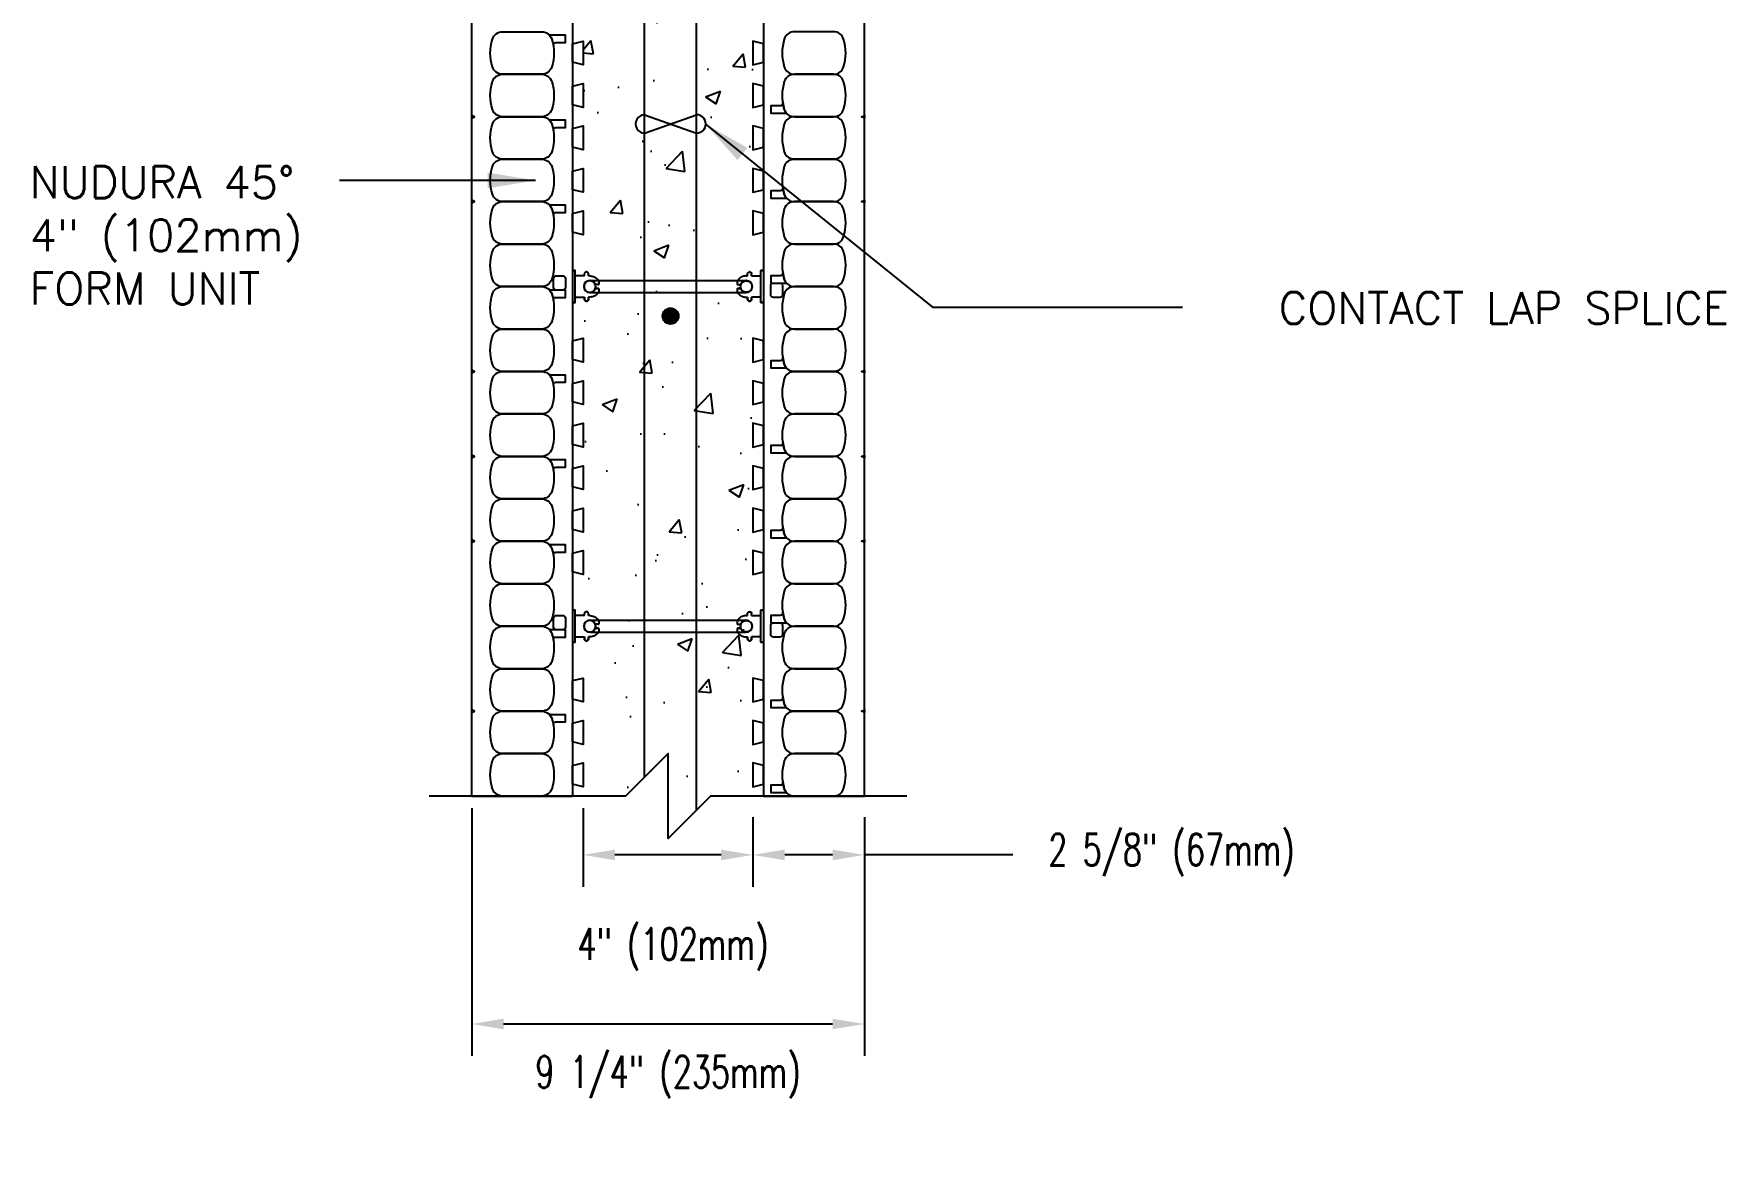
# Model space of a CAD drawing. Header units: inches. Extents: x 433.7 to 473.7, y 51.7 to 106.1.
# Drawn here: x 433.77 to 473.64, y 51.71 to 78.03 of the extents above; entities that cross this region are included whole.
import ezdxf

# ---------------------------------------------------------------- set-up
doc = ezdxf.new("R2010")
doc.units = ezdxf.units.IN
doc.header["$MEASUREMENT"] = 0
for name, color, linetype in [('DIM', 4, 'Continuous'), ('HATCH', 12, 'Continuous'), ('line25', 2, 'Continuous'), ('LINE3', 3, 'Continuous'), ('LINE50', 5, 'Continuous'), ('LINE9', 9, 'Continuous'), ('TEXT', 4, 'Continuous')]:
    doc.layers.add(name, color=color, linetype=linetype)
doc.styles.add('DIM', font='romans.shx', dxfattribs={"width": 0.7})
doc.styles.add('ROMANS', font='romans.shx', dxfattribs={"height": 0.75})
doc.dimstyles.new('ext_12', dxfattribs={"dimscale": 12, "dimtxt": 0.09375, "dimasz": 0.09375, "dimexe": 0.09375, "dimexo": 0.0625, "dimgap": 0.0625, "dimtad": 1, "dimzin": 3, "dimdsep": 46, "dimlunit": 4, "dimtxsty": 'DIM', "dimcen": 0.09, "dimdle": 0.09375, "dimclrt": 4, "dimadec": 0, "dimazin": 0, "dimtfac": 1, "dimtmove": 2, "dimatfit": 3, "dimfxl": 0, "dimfrac": 2, "dimtolj": 1, "dimtzin": 0, "dimarcsym": 0})
doc.dimstyles.new('ext_8', dxfattribs={"dimscale": 8, "dimtxt": 0.09375, "dimasz": 0.09375, "dimexe": 0.09375, "dimexo": 0.0625, "dimgap": 0.0625, "dimtad": 1, "dimdec": 3, "dimzin": 3, "dimdsep": 46, "dimlunit": 4, "dimtxsty": 'DIM', "dimcen": 0.09, "dimdle": 0.09375, "dimclrt": 4, "dimadec": 0, "dimazin": 0, "dimtfac": 1, "dimtdec": 3, "dimtmove": 2, "dimatfit": 3, "dimfxl": 0, "dimfrac": 2, "dimtolj": 1, "dimtzin": 0, "dimarcsym": 0})

# ---------------------------------------------------------------- blocks, each defined once
blk = doc.blocks.new('*D19')
at = {"layer": 'Defpoints', "color": 0}
for p in [(444.087, 60.294), (453.337, 60.075), (453.337, 54.708)]:
    blk.add_point(p, dxfattribs=at)
at = {"layer": 'DIM', "color": 0, "lineweight": -2}
for p, q in [((444.087, 59.794), (444.087, 53.958)), ((453.337, 59.575), (453.337, 53.958)), ((444.837, 54.708), (452.587, 54.708))]:
    blk.add_line(p, q, dxfattribs=at)
at = {"layer": 'DIM', "color": 0}
for points in [[(444.837, 54.833), (444.837, 54.583), (444.087, 54.708)], [(452.587, 54.833), (452.587, 54.583), (453.337, 54.708)]]:
    blk.add_solid(points, dxfattribs=at)
at = {"layer": 'DIM', "color": 4, "insert": (448.712, 53.458), "char_height": 0.75, "attachment_point": 5, "rotation": 0.0001, "style": 'DIM'}
blk.add_mtext('\\A1;9 1/4" (235mm)', dxfattribs=at)
blk = doc.blocks.new('*D20')
at = {"layer": 'Defpoints', "color": 0}
for p in [(450.712, 60.075), (453.337, 60.075), (450.712, 58.69)]:
    blk.add_point(p, dxfattribs=at)
at = {"layer": 'DIM', "color": 0, "lineweight": -2}
for p, q in [((450.712, 59.575), (450.712, 57.94)), ((453.337, 59.575), (453.337, 57.94)), ((452.587, 58.69), (451.462, 58.69)), ((456.836, 58.69), (453.337, 58.69))]:
    blk.add_line(p, q, dxfattribs=at)
at = {"layer": 'DIM', "color": 0}
for points in [[(451.462, 58.815), (451.462, 58.565), (450.712, 58.69)], [(452.587, 58.815), (452.587, 58.565), (453.337, 58.69)]]:
    blk.add_solid(points, dxfattribs=at)
at = {"layer": 'DIM', "color": 4, "insert": (460.573, 58.69), "char_height": 0.75, "attachment_point": 5, "rotation": 0.0001, "style": 'DIM'}
blk.add_mtext('\\A1;2 5/8" (67mm)', dxfattribs=at)
blk = doc.blocks.new('*D21')
at = {"layer": 'Defpoints', "color": 0}
for p in [(446.712, 60.294), (450.712, 60.075), (446.712, 58.69)]:
    blk.add_point(p, dxfattribs=at)
at = {"layer": 'DIM', "color": 0, "lineweight": -2}
for p, q in [((446.712, 59.794), (446.712, 57.94)), ((450.712, 59.575), (450.712, 57.94)), ((449.962, 58.69), (447.462, 58.69))]:
    blk.add_line(p, q, dxfattribs=at)
at = {"layer": 'DIM', "color": 0}
for points in [[(447.462, 58.815), (447.462, 58.565), (446.712, 58.69)], [(449.962, 58.815), (449.962, 58.565), (450.712, 58.69)]]:
    blk.add_solid(points, dxfattribs=at)
at = {"layer": 'DIM', "color": 4, "insert": (448.829, 56.468), "char_height": 0.75, "attachment_point": 5, "rotation": 0.0001, "style": 'DIM'}
blk.add_mtext('\\A1;4" (102mm)', dxfattribs=at)
blk = doc.blocks.new('WEB4_CENTRE_TOP')
for p, q in [((-0.141, 0), (-0.141, 3.688)), ((0.141, 0), (0.141, 3.688))]:
    blk.add_line(p, q)
for centre in [(0, 3.688), (0, 0)]:
    blk.add_circle(centre, 0.141)
blk = doc.blocks.new('Connector')
at = {"layer": 'LINE9'}
for p, q in [((0.062, -0.375), (0.062, 0.375)), ((0.281, 0.25), (0.062, 0.25))]:
    blk.add_line(p, q, dxfattribs=at)
for points, weights in [([(0.007, 0.375), (0.004, 0.375), (0, 0.375)], [1, 0.972587069138, 0.950305488115]), ([(0.327, 0.343), (0.308, 0.343), (0.281, 0.317), (0.281, 0.297)], [1, 0.85355339, 0.85355339, 1]), ([(0.328, 0.343), (0.327, 0.343), (0.327, 0.343)], [1, 0.70710678, 1]), ([(0.375, 0.297), (0.375, 0.317), (0.348, 0.343), (0.329, 0.343)], [1, 0.85355339, 0.85355339, 1]), ([(0.406, 0.25), (0.546, 0.25), (0.619, 0.131)], [0.958404415409, 0.794674173519, 0.864651571113]), ([(0.619, 0.052), (0.612, 0.049), (0.604, 0.049)], [0.83615024178, 0.892081430621, 1]), ([(0, -0.375), (0.004, -0.375), (0.007, -0.375)], [0.950305488115, 0.972587069138, 1]), ([(0.281, -0.297), (0.281, -0.317), (0.308, -0.343), (0.327, -0.343)], [1, 0.85355339, 0.85355339, 1]), ([(0.327, -0.343), (0.281, -0.343), (0.281, -0.297)], [1, 0.70710678, 1]), ([(0.329, -0.343), (0.348, -0.343), (0.375, -0.317), (0.375, -0.297)], [1, 0.85355339, 0.85355339, 1]), ([(0.375, -0.297), (0.375, -0.343), (0.329, -0.343)], [1, 0.70710678, 1]), ([(0.619, -0.131), (0.546, -0.25), (0.406, -0.25)], [0.864651574428, 0.794674169686, 0.958404415195]), ([(0.604, -0.049), (0.612, -0.049), (0.619, -0.052)], [1, 0.89208144177, 0.836150253337])]:
    blk.add_rational_spline(points, weights, degree=2, dxfattribs=at)
for points, degree in [([(0, 0.375), (0.002, 0.375), (0.005, 0.375), (0.007, 0.375)], 3), ([(0.007, 0.375), (0.021, 0.375), (0.051, 0.375), (0.062, 0.375), (0.062, 0.375)], 3), ([(0.281, 0.25), (0.281, 0.297)], 1), ([(0.327, 0.343), (0.327, 0.343), (0.328, 0.343), (0.328, 0.343)], 3), ([(0.328, 0.343), (0.329, 0.343), (0.329, 0.343), (0.329, 0.343)], 3), ([(0.375, 0.25), (0.375, 0.297)], 1), ([(0.406, 0.25), (0.375, 0.25)], 1), ([(0.406, 0.25), (0.406, 0.25)], 1), ([(0.406, 0.25), (0.406, 0.25)], 1), ([(0.406, 0.25), (0.406, 0.25)], 1), ([(0.406, 0.25), (0.406, 0.25)], 1), ([(0.406, 0.25), (0.406, 0.25)], 1), ([(0.406, 0.25), (0.406, 0.25)], 1), ([(0.406, 0.25), (0.406, 0.25)], 1), ([(0.406, 0.25), (0.406, 0.25)], 1), ([(0.406, 0.25), (0.406, 0.25)], 1), ([(0.406, 0.25), (0.406, 0.25)], 1), ([(0.406, 0.25), (0.406, 0.25)], 1), ([(0.406, 0.25), (0.406, 0.25)], 1), ([(0.406, 0.25), (0.406, 0.25)], 1), ([(0.406, 0.25), (0.406, 0.25)], 1), ([(0.406, 0.25), (0.406, 0.25)], 1), ([(0.406, 0.25), (0.406, 0.25)], 1), ([(0.406, 0.25), (0.406, 0.25)], 1), ([(0.406, 0.25), (0.406, 0.25)], 1), ([(0.406, 0.25), (0.406, 0.25)], 1), ([(0.406, 0.25), (0.406, 0.25)], 1), ([(0.406, 0.25), (0.406, 0.25)], 1), ([(0.406, 0.25), (0.406, 0.25)], 1), ([(0.406, 0.25), (0.406, 0.25)], 1), ([(0.406, 0.25), (0.406, 0.25)], 1), ([(0.604, 0.049), (0.532, 0.049)], 1), ([(0.532, 0.049), (0.532, 0.049)], 1), ([(0.532, 0.049), (0.532, 0.049)], 1), ([(0.532, 0.049), (0.532, 0.049)], 1), ([(0.532, 0.049), (0.532, 0.049)], 1), ([(0.532, 0.049), (0.532, 0.049)], 1), ([(0.532, 0.049), (0.532, 0.049)], 1), ([(0.532, 0.049), (0.532, 0.049)], 1), ([(0.532, 0.049), (0.532, 0.049)], 1), ([(0.532, 0.049), (0.532, 0.049)], 1), ([(0.532, 0.049), (0.532, 0.049)], 1), ([(0.604, 0.049), (0.609, 0.049), (0.614, 0.05), (0.619, 0.052)], 3), ([(0.604, 0.049), (0.604, 0.049)], 1), ([(0.604, 0.049), (0.604, 0.049)], 1), ([(0.604, 0.049), (0.604, 0.049)], 1), ([(0.604, 0.049), (0.604, 0.049)], 1), ([(0.619, 0.131), (0.619, 0.052)], 1), ([(0.619, 0.131), (0.619, 0.131)], 1), ([(0.619, 0.131), (0.619, 0.131)], 1), ([(0.619, 0.131), (0.619, 0.131)], 1), ([(0.619, 0.131), (0.619, 0.131)], 1), ([(0.007, -0.375), (0.005, -0.375), (0.002, -0.375), (0, -0.375)], 3), ([(0.062, -0.375), (0.062, -0.375), (0.051, -0.375), (0.021, -0.375), (0.007, -0.375)], 3), ([(0.062, -0.25), (0.281, -0.25)], 1), ([(0.281, -0.297), (0.281, -0.25)], 1), ([(0.281, -0.25), (0.281, -0.297)], 1), ([(0.328, -0.343), (0.328, -0.343), (0.327, -0.343), (0.327, -0.343)], 3), ([(0.329, -0.343), (0.329, -0.343), (0.329, -0.343), (0.328, -0.343)], 3), ([(0.375, -0.25), (0.375, -0.297)], 1), ([(0.375, -0.297), (0.375, -0.25)], 1), ([(0.406, -0.25), (0.375, -0.25)], 1), ([(0.406, -0.25), (0.406, -0.25)], 1), ([(0.406, -0.25), (0.406, -0.25)], 1), ([(0.406, -0.25), (0.406, -0.25)], 1), ([(0.406, -0.25), (0.406, -0.25)], 1), ([(0.406, -0.25), (0.406, -0.25)], 1), ([(0.406, -0.25), (0.406, -0.25)], 1), ([(0.406, -0.25), (0.406, -0.25)], 1), ([(0.406, -0.25), (0.406, -0.25)], 1), ([(0.406, -0.25), (0.406, -0.25)], 1), ([(0.406, -0.25), (0.406, -0.25)], 1), ([(0.406, -0.25), (0.406, -0.25)], 1), ([(0.532, -0.049), (0.604, -0.049)], 1), ([(0.604, -0.049), (0.58, -0.049), (0.556, -0.049), (0.532, -0.049)], 3), ([(0.532, -0.049), (0.532, -0.049)], 1), ([(0.532, -0.049), (0.532, -0.049)], 1), ([(0.532, -0.049), (0.532, -0.049)], 1), ([(0.532, -0.049), (0.532, -0.049)], 1), ([(0.619, -0.052), (0.614, -0.05), (0.609, -0.049), (0.604, -0.049)], 3), ([(0.604, -0.049), (0.604, -0.049)], 1), ([(0.604, -0.049), (0.604, -0.049)], 1), ([(0.604, -0.049), (0.604, -0.049)], 1), ([(0.604, -0.049), (0.604, -0.049)], 1), ([(0.604, -0.049), (0.604, -0.049)], 1), ([(0.604, -0.049), (0.604, -0.049)], 1), ([(0.604, -0.049), (0.604, -0.049)], 1), ([(0.604, -0.049), (0.604, -0.049)], 1), ([(0.619, -0.052), (0.619, -0.131)], 1), ([(0.619, -0.131), (0.619, -0.131)], 1), ([(0.619, -0.131), (0.619, -0.131)], 1), ([(0.619, -0.131), (0.619, -0.131)], 1), ([(0.619, -0.131), (0.619, -0.131)], 1)]:
    blk.add_open_spline(points, degree=degree, dxfattribs=at)
for points, weights, knots in [([(0.062, 0.375), (0.062, 0.375), (0.046, 0.375), (0.03, 0.375), (0.007, 0.375)], [0.868718858569, 0.861102746415, 1, 0.861102734288, 0.868718859898], [0, 0, 0, 0.5, 0.5, 1, 1, 1]), ([(0.532, 0.049), (0.472, 0.203), (0.333, 0.113), (0.157, 0), (0.333, -0.113), (0.472, -0.203), (0.532, -0.049)], [0.899508922286, 0.599718215298, 1, 0.54226024, 1, 0.599718224335, 0.899508908749], [0, 0, 0, 0.318112, 0.318112, 0.681888, 0.681888, 1, 1, 1]), ([(0.007, -0.375), (0.03, -0.375), (0.046, -0.375), (0.062, -0.375), (0.062, -0.375)], [0.868718859319, 0.861102739573, 1, 0.861102742958, 0.868718858948], [0, 0, 0, 0.5, 0.5, 1, 1, 1])]:
    blk.add_rational_spline(points, weights, degree=2, knots=knots, dxfattribs=at)

msp = doc.modelspace()

# ---------------------------------------------------------------- hatches: boundary and pattern name
at = {"layer": 'HATCH'}
h = msp.add_hatch(dxfattribs=at)
h.set_pattern_fill('AR-CONC', color=256, scale=0.5, style=0)
h.set_pattern_definition([(50, (-31.0315, 8.3636), (3.586301, -0.31376), [0.375, -4.125]), (355, (-31.0315, 8.3636), (-0.693757, 3.76096), [0.3, -3.3]), (100.4514, (-30.7327, 8.3374), (2.892547, 3.447198), [0.3187, -3.50571]), (46.1842, (-31.0315, 9.3636), (5.336205, -0.827595), [0.5625, -6.1875]), (96.6356, (-30.587, 9.2946), (4.673314, 4.87059), [0.47805, -5.258565]), (351.1842, (-31.0315, 9.3636), (4.67331, 4.87059), [0.45, -4.95]), (21, (-30.5315, 9.1136), (2.984535, -2.013094), [0.375, -4.125]), (326, (-30.5315, 9.1136), (1.216577, 3.62575), [0.3, -3.3]), (71.4514, (-30.2828, 8.9458), (4.201113, 1.612652), [0.3187, -3.50571]), (37.5, (-31.0315, 8.3636), (0.0607993, 1.6644693), [0, -3.26, 0, -3.35, 0, -3.3125]), (7.5, (-31.0315, 8.3636), (1.315348, 1.9720586), [0, -1.91, 0, -3.185, 0, -1.2625]), (327.5, (-32.1465, 8.3636), (2.6691122, -0.1127744), [0, -1.25, 0, -3.9, 0, -5.175]), (317.5, (-32.6465, 8.3636), (2.915931, 0.500525), [0, -1.625, 0, -2.59, 0, -3.675])])
h.paths.add_polyline_path([(467.532, 100.6817), (466.8249, 101.3889), (465.4107, 101.3889), (466.8249, 102.8031), (465.4107, 102.8031), (464.7036, 103.5102), (446.7122, 85.5188), (446.7122, 60.0751), (447.7122, 60.0751), (448.7122, 61.0751), (448.7122, 59.0751), (449.7122, 60.0751), (450.7122, 60.0751), (450.7122, 83.8619)])
at = {"layer": 'LINE3'}
msp.add_hatch(color=256, dxfattribs=at).paths.add_polyline_path([(448.5842, 71.3798, 1), (448.9592, 71.3798, 1)])

# ---------------------------------------------------------------- linework, layer by layer
at = {"layer": 'line25'}
for p, q in [((446.4622, 84.7939), (446.4622, 60.0751)), ((450.9622, 82.93), (450.9622, 60.0751)), ((448.1598, 76.1204), (449.3856, 75.6906)), ((448.1598, 75.6906), (449.3856, 76.1204))]:
    msp.add_line(p, q, dxfattribs=at)
for points in [[(446.4622, 77.794), (446.7122, 77.8563), (446.7122, 77.294), (446.4622, 77.3563)], [(450.9622, 77.794), (450.7122, 77.8563), (450.7122, 77.294), (450.9622, 77.3563)], [(446.4622, 76.794), (446.7122, 76.8563), (446.7122, 76.294), (446.4622, 76.3563)], [(450.9622, 76.794), (450.7122, 76.8563), (450.7122, 76.294), (450.9622, 76.3563)], [(446.4622, 75.794), (446.7122, 75.8563), (446.7122, 75.294), (446.4622, 75.3563)], [(450.9622, 75.794), (450.7122, 75.8563), (450.7122, 75.294), (450.9622, 75.3563)], [(446.4622, 74.794), (446.7122, 74.8563), (446.7122, 74.294), (446.4622, 74.3563)], [(450.9622, 74.794), (450.7122, 74.8563), (450.7122, 74.294), (450.9622, 74.3563)], [(446.4622, 73.794), (446.7122, 73.8563), (446.7122, 73.294), (446.4622, 73.3563)], [(450.9622, 73.794), (450.7122, 73.8563), (450.7122, 73.294), (450.9622, 73.3563)], [(446.4622, 70.794), (446.7122, 70.8563), (446.7122, 70.294), (446.4622, 70.3563)], [(450.9622, 70.794), (450.7122, 70.8563), (450.7122, 70.294), (450.9622, 70.3563)], [(446.4622, 69.794), (446.7122, 69.8563), (446.7122, 69.294), (446.4622, 69.3563)], [(450.9622, 69.794), (450.7122, 69.8563), (450.7122, 69.294), (450.9622, 69.3563)], [(446.4622, 68.794), (446.7122, 68.8563), (446.7122, 68.294), (446.4622, 68.3563)], [(450.9622, 68.794), (450.7122, 68.8563), (450.7122, 68.294), (450.9622, 68.3563)], [(446.4622, 67.794), (446.7122, 67.8563), (446.7122, 67.294), (446.4622, 67.3563)], [(450.9622, 67.794), (450.7122, 67.8563), (450.7122, 67.294), (450.9622, 67.3563)], [(446.4622, 66.794), (446.7122, 66.8563), (446.7122, 66.294), (446.4622, 66.3563)], [(450.9622, 66.794), (450.7122, 66.8563), (450.7122, 66.294), (450.9622, 66.3563)], [(446.4622, 65.794), (446.7122, 65.8563), (446.7122, 65.294), (446.4622, 65.3563)], [(450.9622, 65.794), (450.7122, 65.8563), (450.7122, 65.294), (450.9622, 65.3563)], [(446.4622, 62.794), (446.7122, 62.8563), (446.7122, 62.294), (446.4622, 62.3563)], [(450.9622, 62.794), (450.7122, 62.8563), (450.7122, 62.294), (450.9622, 62.3563)], [(446.4622, 61.794), (446.7122, 61.8563), (446.7122, 61.294), (446.4622, 61.3563)], [(450.9622, 61.794), (450.7122, 61.8563), (450.7122, 61.294), (450.9622, 61.3563)], [(446.4622, 60.794), (446.7122, 60.8563), (446.7122, 60.294), (446.4622, 60.3563)], [(450.9622, 60.794), (450.7122, 60.8563), (450.7122, 60.294), (450.9622, 60.3563)]]:
    msp.add_lwpolyline(points, close=True, dxfattribs=at)
for centre, start, end in [((448.1598, 75.9055), 90, 270.00001), ((449.3856, 75.9055), 270, 90)]:
    msp.add_arc(centre, 0.2149, start, end, dxfattribs=at)
at = {"layer": 'LINE3'}
for p, q in [((448.1598, 60.5227), (448.1598, 83.4102)), ((449.3856, 59.7486), (449.3856, 81.7242))]:
    msp.add_line(p, q, dxfattribs=at)
msp.add_circle((448.7717, 71.3798), 0.1875, dxfattribs=at)
at = {"layer": 'LINE50'}
for p, q in [((444.0872, 60.0751), (444.0872, 86.6061)), ((453.3372, 60.0751), (453.3372, 82.7746)), ((444.0872, 60.0751), (446.4622, 60.0751)), ((453.3372, 60.0751), (450.9622, 60.0751)), ((450.9622, 60.0751), (453.3372, 60.0751))]:
    msp.add_line(p, q, dxfattribs=at)
at = {"layer": 'LINE9'}
for points in [[(445.9732, 77.9021, -0.1576708), (445.9732, 77.2482, -0.3253046), (445.7353, 77.0751), (444.8142, 77.0751, -0.3253046), (444.5763, 77.2482, -0.1576708), (444.5763, 77.9021, -0.3253046), (444.8142, 78.0751), (445.7353, 78.0751, -0.3253046)], [(445.9732, 77.9021, -0.0372667), (446.0105, 77.7484, -0.4630356), (446.0722, 77.8211), (446.2938, 77.8211), (446.2938, 77.9919), (445.9477, 77.9919, -0.1890024), (445.9052, 78.0085, -0.1284074)], [(451.4513, 77.9021, 0.1576708), (451.4513, 77.2482, 0.3253046), (451.6892, 77.0751), (452.6103, 77.0751, 0.3253046), (452.8482, 77.2482, 0.1576708), (452.8482, 77.9021, 0.3253046), (452.6103, 78.0751), (451.6892, 78.0751, 0.3253046)], [(445.9732, 76.9021, -0.1576708), (445.9732, 76.2482, -0.3253046), (445.7353, 76.0751), (444.8142, 76.0751, -0.3253046), (444.5763, 76.2482, -0.1576708), (444.5763, 76.9021, -0.3253046), (444.8142, 77.0751), (445.7353, 77.0751, -0.3253046)], [(451.4513, 76.9021, 0.1576708), (451.4513, 76.2482, 0.3253046), (451.6892, 76.0751), (452.6103, 76.0751, 0.3253046), (452.8482, 76.2482, 0.1576708), (452.8482, 76.9021, 0.3253046), (452.6103, 77.0751), (451.6892, 77.0751, 0.3253046)], [(451.4513, 76.2482, -0.0372667), (451.414, 76.4019, -0.4630356), (451.3523, 76.3292), (451.1307, 76.3292), (451.1307, 76.1584), (451.4768, 76.1584, -0.1890024), (451.5193, 76.1417, -0.1284074)], [(445.9732, 75.9021, -0.1576708), (445.9732, 75.2482, -0.3253046), (445.7353, 75.0751), (444.8142, 75.0751, -0.3253046), (444.5763, 75.2482, -0.1576708), (444.5763, 75.9021, -0.3253046), (444.8142, 76.0751), (445.7353, 76.0751, -0.3253046)], [(445.9732, 75.9021, -0.0372667), (446.0105, 75.7484, -0.4630356), (446.0722, 75.8211), (446.2938, 75.8211), (446.2938, 75.9919), (445.9477, 75.9919, -0.1890024), (445.9052, 76.0085, -0.1284074)], [(451.4513, 75.9021, 0.1576708), (451.4513, 75.2482, 0.3253046), (451.6892, 75.0751), (452.6103, 75.0751, 0.3253046), (452.8482, 75.2482, 0.1576708), (452.8482, 75.9021, 0.3253046), (452.6103, 76.0751), (451.6892, 76.0751, 0.3253046)], [(445.9732, 74.9021, -0.1576708), (445.9732, 74.2482, -0.3253046), (445.7353, 74.0751), (444.8142, 74.0751, -0.3253046), (444.5763, 74.2482, -0.1576708), (444.5763, 74.9021, -0.3253046), (444.8142, 75.0751), (445.7353, 75.0751, -0.3253046)], [(451.4513, 74.9021, 0.1576708), (451.4513, 74.2482, 0.3253046), (451.6892, 74.0751), (452.6103, 74.0751, 0.3253046), (452.8482, 74.2482, 0.1576708), (452.8482, 74.9021, 0.3253046), (452.6103, 75.0751), (451.6892, 75.0751, 0.3253046)], [(451.4513, 74.2482, -0.0372667), (451.414, 74.4019, -0.4630356), (451.3523, 74.3292), (451.1307, 74.3292), (451.1307, 74.1584), (451.4768, 74.1584, -0.1890024), (451.5193, 74.1417, -0.1284074)], [(445.9732, 73.9021, -0.1576708), (445.9732, 73.2482, -0.3253046), (445.7353, 73.0751), (444.8142, 73.0751, -0.3253046), (444.5763, 73.2482, -0.1576708), (444.5763, 73.9021, -0.3253046), (444.8142, 74.0751), (445.7353, 74.0751, -0.3253046)], [(445.9732, 73.9021, -0.0372667), (446.0105, 73.7484, -0.4630356), (446.0722, 73.8211), (446.2938, 73.8211), (446.2938, 73.9919), (445.9477, 73.9919, -0.1890024), (445.9052, 74.0085, -0.1284074)], [(451.4513, 73.9021, 0.1576708), (451.4513, 73.2482, 0.3253046), (451.6892, 73.0751), (452.6103, 73.0751, 0.3253046), (452.8482, 73.2482, 0.1576708), (452.8482, 73.9021, 0.3253046), (452.6103, 74.0751), (451.6892, 74.0751, 0.3253046)], [(445.9732, 72.9021, -0.1576708), (445.9732, 72.2482, -0.3253046), (445.7353, 72.0751), (444.8142, 72.0751, -0.3253046), (444.5763, 72.2482, -0.1576708), (444.5763, 72.9021, -0.3253046), (444.8142, 73.0751), (445.7353, 73.0751, -0.3253046)], [(451.4513, 72.9021, 0.1576708), (451.4513, 72.2482, 0.3253046), (451.6892, 72.0751), (452.6103, 72.0751, 0.3253046), (452.8482, 72.2482, 0.1576708), (452.8482, 72.9021, 0.3253046), (452.6103, 73.0751), (451.6892, 73.0751, 0.3253046)], [(446.2938, 72.2667), (446.2938, 72.0544, -0.4142136), (446.2313, 71.9919), (446.0788, 71.9919, -0.4142136), (446.0163, 72.0544), (446.0163, 72.2667, -0.4142136), (446.0788, 72.3292), (446.2313, 72.3292, -0.4142136)], [(451.4513, 72.2482, -0.0372667), (451.414, 72.4019, -0.4630356), (451.3523, 72.3292), (451.1307, 72.3292), (451.1307, 72.1584), (451.4768, 72.1584, -0.1890024), (451.5193, 72.1417, -0.1284074)], [(451.3457, 72.1584, -0.4142136), (451.4082, 72.0959), (451.4082, 71.8836, -0.4142136), (451.3457, 71.8211), (451.1932, 71.8211, -0.4142136), (451.1307, 71.8836), (451.1307, 72.0959, -0.4142136), (451.1932, 72.1584)], [(445.9732, 71.9021, -0.1576708), (445.9732, 71.2482, -0.3253046), (445.7353, 71.0751), (444.8142, 71.0751, -0.3253046), (444.5763, 71.2482, -0.1576708), (444.5763, 71.9021, -0.3253046), (444.8142, 72.0751), (445.7353, 72.0751, -0.3253046)], [(445.9732, 71.9021, -0.0372667), (446.0105, 71.7484, -0.4630356), (446.0722, 71.8211), (446.2938, 71.8211), (446.2938, 71.9919), (445.9477, 71.9919, -0.1890024), (445.9052, 72.0085, -0.1284074)], [(451.4513, 71.9021, 0.1576708), (451.4513, 71.2482, 0.3253046), (451.6892, 71.0751), (452.6103, 71.0751, 0.3253046), (452.8482, 71.2482, 0.1576708), (452.8482, 71.9021, 0.3253046), (452.6103, 72.0751), (451.6892, 72.0751, 0.3253046)], [(445.9732, 70.9021, -0.1576708), (445.9732, 70.2482, -0.3253046), (445.7353, 70.0751), (444.8142, 70.0751, -0.3253046), (444.5763, 70.2482, -0.1576708), (444.5763, 70.9021, -0.3253046), (444.8142, 71.0751), (445.7353, 71.0751, -0.3253046)], [(451.4513, 70.9021, 0.1576708), (451.4513, 70.2482, 0.3253046), (451.6892, 70.0751), (452.6103, 70.0751, 0.3253046), (452.8482, 70.2482, 0.1576708), (452.8482, 70.9021, 0.3253046), (452.6103, 71.0751), (451.6892, 71.0751, 0.3253046)], [(451.4513, 70.2482, -0.0372667), (451.414, 70.4019, -0.4630356), (451.3523, 70.3292), (451.1307, 70.3292), (451.1307, 70.1584), (451.4768, 70.1584, -0.1890024), (451.5193, 70.1417, -0.1284074)], [(445.9732, 69.9021, -0.1576708), (445.9732, 69.2482, -0.3253046), (445.7353, 69.0751), (444.8142, 69.0751, -0.3253046), (444.5763, 69.2482, -0.1576708), (444.5763, 69.9021, -0.3253046), (444.8142, 70.0751), (445.7353, 70.0751, -0.3253046)], [(445.9732, 69.9021, -0.0372667), (446.0105, 69.7484, -0.4630356), (446.0722, 69.8211), (446.2938, 69.8211), (446.2938, 69.9919), (445.9477, 69.9919, -0.1890024), (445.9052, 70.0085, -0.1284074)], [(451.4513, 69.9021, 0.1576708), (451.4513, 69.2482, 0.3253046), (451.6892, 69.0751), (452.6103, 69.0751, 0.3253046), (452.8482, 69.2482, 0.1576708), (452.8482, 69.9021, 0.3253046), (452.6103, 70.0751), (451.6892, 70.0751, 0.3253046)], [(445.9732, 68.9021, -0.1576708), (445.9732, 68.2482, -0.3253046), (445.7353, 68.0751), (444.8142, 68.0751, -0.3253046), (444.5763, 68.2482, -0.1576708), (444.5763, 68.9021, -0.3253046), (444.8142, 69.0751), (445.7353, 69.0751, -0.3253046)], [(451.4513, 68.9021, 0.1576708), (451.4513, 68.2482, 0.3253046), (451.6892, 68.0751), (452.6103, 68.0751, 0.3253046), (452.8482, 68.2482, 0.1576708), (452.8482, 68.9021, 0.3253046), (452.6103, 69.0751), (451.6892, 69.0751, 0.3253046)], [(451.4513, 68.2482, -0.0372667), (451.414, 68.4019, -0.4630356), (451.3523, 68.3292), (451.1307, 68.3292), (451.1307, 68.1584), (451.4768, 68.1584, -0.1890024), (451.5193, 68.1417, -0.1284074)], [(445.9732, 67.9021, -0.1576708), (445.9732, 67.2482, -0.3253046), (445.7353, 67.0751), (444.8142, 67.0751, -0.3253046), (444.5763, 67.2482, -0.1576708), (444.5763, 67.9021, -0.3253046), (444.8142, 68.0751), (445.7353, 68.0751, -0.3253046)], [(445.9732, 67.9021, -0.0372667), (446.0105, 67.7484, -0.4630356), (446.0722, 67.8211), (446.2938, 67.8211), (446.2938, 67.9919), (445.9477, 67.9919, -0.1890024), (445.9052, 68.0085, -0.1284074)], [(451.4513, 67.9021, 0.1576708), (451.4513, 67.2482, 0.3253046), (451.6892, 67.0751), (452.6103, 67.0751, 0.3253046), (452.8482, 67.2482, 0.1576708), (452.8482, 67.9021, 0.3253046), (452.6103, 68.0751), (451.6892, 68.0751, 0.3253046)], [(445.9732, 66.9021, -0.1576708), (445.9732, 66.2482, -0.3253046), (445.7353, 66.0751), (444.8142, 66.0751, -0.3253046), (444.5763, 66.2482, -0.1576708), (444.5763, 66.9021, -0.3253046), (444.8142, 67.0751), (445.7353, 67.0751, -0.3253046)], [(451.4513, 66.9021, 0.1576708), (451.4513, 66.2482, 0.3253046), (451.6892, 66.0751), (452.6103, 66.0751, 0.3253046), (452.8482, 66.2482, 0.1576708), (452.8482, 66.9021, 0.3253046), (452.6103, 67.0751), (451.6892, 67.0751, 0.3253046)], [(451.4513, 66.2482, -0.0372667), (451.414, 66.4019, -0.4630356), (451.3523, 66.3292), (451.1307, 66.3292), (451.1307, 66.1584), (451.4768, 66.1584, -0.1890024), (451.5193, 66.1417, -0.1284074)], [(445.9732, 65.9021, -0.1576708), (445.9732, 65.2482, -0.3253046), (445.7353, 65.0751), (444.8142, 65.0751, -0.3253046), (444.5763, 65.2482, -0.1576708), (444.5763, 65.9021, -0.3253046), (444.8142, 66.0751), (445.7353, 66.0751, -0.3253046)], [(445.9732, 65.9021, -0.0372667), (446.0105, 65.7484, -0.4630356), (446.0722, 65.8211), (446.2938, 65.8211), (446.2938, 65.9919), (445.9477, 65.9919, -0.1890024), (445.9052, 66.0085, -0.1284074)], [(451.4513, 65.9021, 0.1576708), (451.4513, 65.2482, 0.3253046), (451.6892, 65.0751), (452.6103, 65.0751, 0.3253046), (452.8482, 65.2482, 0.1576708), (452.8482, 65.9021, 0.3253046), (452.6103, 66.0751), (451.6892, 66.0751, 0.3253046)], [(445.9732, 64.9021, -0.1576708), (445.9732, 64.2482, -0.3253046), (445.7353, 64.0751), (444.8142, 64.0751, -0.3253046), (444.5763, 64.2482, -0.1576708), (444.5763, 64.9021, -0.3253046), (444.8142, 65.0751), (445.7353, 65.0751, -0.3253046)], [(451.4513, 64.9021, 0.1576708), (451.4513, 64.2482, 0.3253046), (451.6892, 64.0751), (452.6103, 64.0751, 0.3253046), (452.8482, 64.2482, 0.1576708), (452.8482, 64.9021, 0.3253046), (452.6103, 65.0751), (451.6892, 65.0751, 0.3253046)], [(446.2938, 64.2667), (446.2938, 64.0544, -0.4142136), (446.2313, 63.9919), (446.0788, 63.9919, -0.4142136), (446.0163, 64.0544), (446.0163, 64.2667, -0.4142136), (446.0788, 64.3292), (446.2313, 64.3292, -0.4142136)], [(451.4513, 64.2482, -0.0372667), (451.414, 64.4019, -0.4630356), (451.3523, 64.3292), (451.1307, 64.3292), (451.1307, 64.1584), (451.4768, 64.1584, -0.1890024), (451.5193, 64.1417, -0.1284074)], [(445.9732, 63.9021, -0.1576708), (445.9732, 63.2482, -0.3253046), (445.7353, 63.0751), (444.8142, 63.0751, -0.3253046), (444.5763, 63.2482, -0.1576708), (444.5763, 63.9021, -0.3253046), (444.8142, 64.0751), (445.7353, 64.0751, -0.3253046)], [(445.9732, 63.9021, -0.0372667), (446.0105, 63.7484, -0.4630356), (446.0722, 63.8211), (446.2938, 63.8211), (446.2938, 63.9919), (445.9477, 63.9919, -0.1890024), (445.9052, 64.0085, -0.1284074)], [(451.3457, 64.1584, -0.4142136), (451.4082, 64.0959), (451.4082, 63.8836, -0.4142136), (451.3457, 63.8211), (451.1932, 63.8211, -0.4142136), (451.1307, 63.8836), (451.1307, 64.0959, -0.4142136), (451.1932, 64.1584)], [(451.4513, 63.9021, 0.1576708), (451.4513, 63.2482, 0.3253046), (451.6892, 63.0751), (452.6103, 63.0751, 0.3253046), (452.8482, 63.2482, 0.1576708), (452.8482, 63.9021, 0.3253046), (452.6103, 64.0751), (451.6892, 64.0751, 0.3253046)], [(445.9732, 62.9021, -0.1576708), (445.9732, 62.2482, -0.3253046), (445.7353, 62.0751), (444.8142, 62.0751, -0.3253046), (444.5763, 62.2482, -0.1576708), (444.5763, 62.9021, -0.3253046), (444.8142, 63.0751), (445.7353, 63.0751, -0.3253046)], [(451.4513, 62.9021, 0.1576708), (451.4513, 62.2482, 0.3253046), (451.6892, 62.0751), (452.6103, 62.0751, 0.3253046), (452.8482, 62.2482, 0.1576708), (452.8482, 62.9021, 0.3253046), (452.6103, 63.0751), (451.6892, 63.0751, 0.3253046)], [(451.4513, 62.2482, -0.0372667), (451.414, 62.4019, -0.4630356), (451.3523, 62.3292), (451.1307, 62.3292), (451.1307, 62.1584), (451.4768, 62.1584, -0.1890024), (451.5193, 62.1417, -0.1284074)], [(445.9732, 61.9021, -0.1576708), (445.9732, 61.2482, -0.3253046), (445.7353, 61.0751), (444.8142, 61.0751, -0.3253046), (444.5763, 61.2482, -0.1576708), (444.5763, 61.9021, -0.3253046), (444.8142, 62.0751), (445.7353, 62.0751, -0.3253046)], [(445.9732, 61.9021, -0.0372667), (446.0105, 61.7484, -0.4630356), (446.0722, 61.8211), (446.2938, 61.8211), (446.2938, 61.9919), (445.9477, 61.9919, -0.1890024), (445.9052, 62.0085, -0.1284074)], [(451.4513, 61.9021, 0.1576708), (451.4513, 61.2482, 0.3253046), (451.6892, 61.0751), (452.6103, 61.0751, 0.3253046), (452.8482, 61.2482, 0.1576708), (452.8482, 61.9021, 0.3253046), (452.6103, 62.0751), (451.6892, 62.0751, 0.3253046)], [(445.9732, 60.9021, -0.1576708), (445.9732, 60.2482, -0.3253046), (445.7353, 60.0751), (444.8142, 60.0751, -0.3253046), (444.5763, 60.2482, -0.1576708), (444.5763, 60.9021, -0.3253046), (444.8142, 61.0751), (445.7353, 61.0751, -0.3253046)], [(451.4513, 60.9021, 0.1576708), (451.4513, 60.2482, 0.3253046), (451.6892, 60.0751), (452.6103, 60.0751, 0.3253046), (452.8482, 60.2482, 0.1576708), (452.8482, 60.9021, 0.3253046), (452.6103, 61.0751), (451.6892, 61.0751, 0.3253046)], [(451.4513, 60.2482, -0.0372667), (451.414, 60.4019, -0.4630356), (451.3523, 60.3292), (451.1307, 60.3292), (451.1307, 60.1584), (451.4768, 60.1584, -0.1890024), (451.5193, 60.1417, -0.1284074)]]:
    msp.add_lwpolyline(points, format="xyb", close=True, dxfattribs=at)
for points in [[(444.0872, 76.0439), (444.1517, 76.0751), (444.0872, 76.1064)], [(453.3372, 76.0439), (453.2728, 76.0751), (453.3372, 76.1064)], [(444.0872, 74.0439), (444.1517, 74.0751), (444.0872, 74.1064)], [(453.3372, 74.0439), (453.2728, 74.0751), (453.3372, 74.1064)], [(444.0872, 70.0439), (444.1517, 70.0751), (444.0872, 70.1064)], [(453.3372, 70.0439), (453.2728, 70.0751), (453.3372, 70.1064)], [(444.0872, 68.0439), (444.1517, 68.0751), (444.0872, 68.1064)], [(453.3372, 68.0439), (453.2728, 68.0751), (453.3372, 68.1064)], [(444.0872, 66.0439), (444.1517, 66.0751), (444.0872, 66.1064)], [(453.3372, 66.0439), (453.2728, 66.0751), (453.3372, 66.1064)], [(444.0872, 62.0439), (444.1517, 62.0751), (444.0872, 62.1064)], [(453.3372, 62.0439), (453.2728, 62.0751), (453.3372, 62.1064)]]:
    msp.add_lwpolyline(points, close=True, dxfattribs=at)
at = {"layer": 'LINE9', "flags": 128}
msp.add_lwpolyline([(454.3372, 60.0751), (449.7122, 60.0751), (448.7122, 59.0751), (448.7122, 61.0751), (447.7122, 60.0751), (443.0872, 60.0751)], dxfattribs=at)
at = {"layer": 'LINE9'}
for points in [[(444.8142, 60.0751), (445.7353, 60.0751, -0.3253046)], [(452.6103, 60.0751), (451.6892, 60.0751, 0.3253046)]]:
    msp.add_lwpolyline(points, format="xyb", dxfattribs=at)

# ---------------------------------------------------------------- block references
at = {"rotation": 359.9999999999837}
for p in [(446.4622, 72.0751), (446.4622, 64.0751)]:
    msp.add_blockref('Connector', p, dxfattribs=at)
at = {"xscale": -1}
for p in [(450.9622, 72.0751), (450.9622, 64.0751)]:
    msp.add_blockref('Connector', p, dxfattribs=at)
at = {"layer": 'LINE9', "xscale": -1, "rotation": 270}
for p in [(446.8682, 72.0751), (446.8682, 64.0751)]:
    msp.add_blockref('WEB4_CENTRE_TOP', p, dxfattribs=at)

# ---------------------------------------------------------------- texts
at = {"layer": 'TEXT', "char_height": 0.75, "width": 13.685854, "style": 'ROMANS'}
for s, insert, attachment_point in [('NUDURA 45° \\P4" (102mm)\\PFORM UNIT', (433.6763, 73.2811), 4), ('CONTACT LAP SPLICE', (473.7024, 71.5711), 6)]:
    msp.add_mtext(s, dxfattribs=dict(at, insert=insert, attachment_point=attachment_point))

# ---------------------------------------------------------------- dimensions: what is measured, and where the dimension line sits
at = {"layer": 'DIM', "color": 4}
for base, p1, p2, text, picture, middle in [((453.3372, 54.7085), (444.0872, 60.294), (453.3372, 60.0751), '9 1/4" (235mm)', '*D19', (448.7122, 53.4582)), ((446.7122, 58.6899), (450.7122, 60.0751), (446.7122, 60.294), '4" (102mm)', '*D21', (448.8288, 56.468))]:
    dim = msp.add_linear_dim(base=base, p1=p1, p2=p2, text=text, dimstyle='ext_8', dxfattribs=at)
    dim.commit()
    dim.dimension.update_dxf_attribs({"geometry": picture, "text_midpoint": middle, "dimtype": 160, "text_rotation": 0.0001})
dim = msp.add_linear_dim(base=(450.7122, 58.6899), p1=(453.3372, 60.0751), p2=(450.7122, 60.0751), text='2 5/8" (67mm)', dimstyle='ext_8', override={"dimtmove": 1}, dxfattribs=at)
dim.commit()
dim.dimension.update_dxf_attribs({"geometry": '*D20', "text_midpoint": (460.5735, 58.0936), "dimtype": 160, "text_rotation": 0.0001})

# ---------------------------------------------------------------- leaders
at = {"layer": 'DIM'}
msp.add_leader([(445.5872, 74.5751), (440.9751, 74.5751)], dimstyle='ext_12', override={"dimgap": 0.0625, "dimtad": 0}, dxfattribs=at)
at = {"layer": 'TEXT'}
msp.add_leader([(449.5887, 75.9055), (454.94, 71.5858), (460.8305, 71.5858)], dimstyle='ext_12', override={"dimgap": 0.0625, "dimtad": 0}, dxfattribs=at)

doc.saveas('drawing.dxf')
